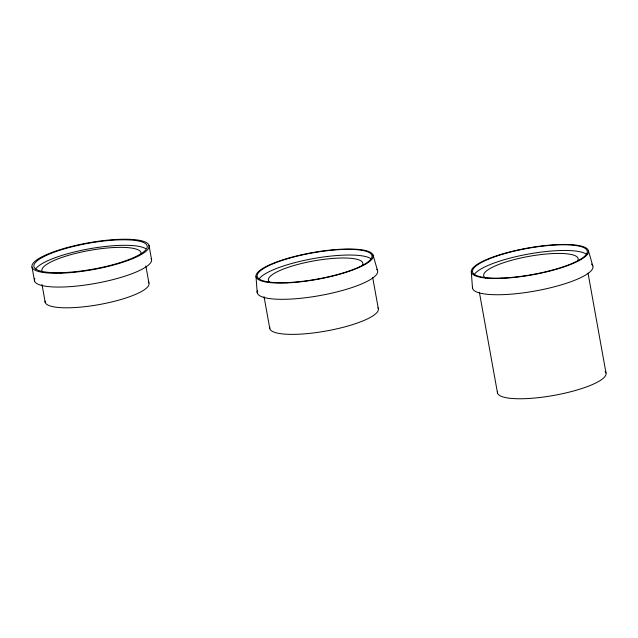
<?xml version="1.0" encoding="UTF-8"?>
<svg xmlns="http://www.w3.org/2000/svg" width="638" height="638" viewBox="0 0 638 638"><rect width="100%" height="100%" fill="white"/><g stroke="black" fill="none" stroke-linecap="round" stroke-linejoin="round"><path stroke-width="0.96" d="M588.316 250.415L592.798 265.871M373.023 254.985L377.505 270.44M588.021 273.064L605.988 372.935M479.361 292.188L497.512 393.032M372.72 277.57L378.286 308.537M264.06 296.702L269.81 328.634M149.013 245.415L151.493 259.211M145.871 266.014L148.933 283.017M41.988 284.468L45.218 302.412M32.02 267.091L34.5 280.887M471.299 271.892L472.487 287.953M256.005 276.461L257.194 292.523M151.142 258.406A59.509 13.589 -10.2 0 1 93.052 283.83A59.509 13.589 -10.2 0 1 34.835 278.232M35.632 269.005A57.58 13.151 -10.2 0 1 87.892 249.067A57.58 13.151 -10.2 0 1 145.703 248.613M42.77 272.266A50.378 11.508 -10.2 0 1 88.347 250.654A50.378 11.508 -10.2 0 1 141.038 254.06M148.263 281.86A52.779 12.05 -10.2 0 1 100.764 304.286A52.779 12.05 -10.2 0 1 45.115 301.144M591.466 264.068A61.184 13.972 -10.2 0 1 537.571 290.553A61.184 13.972 -10.2 0 1 472.583 286.566M474.082 274.866A58.305 13.318 -10.2 0 1 528.75 254.012A58.305 13.318 -10.2 0 1 586.944 254.65M485.693 278.088A47.978 10.958 -10.2 0 1 528.838 256.388A47.978 10.958 -10.2 0 1 577.159 261.572M605.127 371.483A55.179 12.601 -10.2 0 1 555.212 395.161A55.179 12.601 -10.2 0 1 497.504 391.429M376.755 269.212A61.184 13.972 -10.2 0 1 319.367 295.657A61.184 13.972 -10.2 0 1 257.545 290.41M258.789 279.428A58.305 13.318 -10.2 0 1 313.457 258.573A58.305 13.318 -10.2 0 1 371.659 259.219M269.627 282.108A47.978 10.958 -10.2 0 1 313.545 260.958A47.978 10.958 -10.2 0 1 362.384 265.36M377.967 307.795A55.179 12.601 -10.2 0 1 325.803 331.074A55.179 12.601 -10.2 0 1 269.802 327.031M61.256 273.192A59.509 13.589 -10.2 0 0 149.132 246.26A59.509 13.589 -10.2 0 0 61.16 249.314A59.509 13.589 -10.2 0 0 61.256 273.192M61.439 272.665A57.58 13.151 -10.2 0 0 147.226 246.794A57.58 13.151 -10.2 0 0 62.891 249.306A57.58 13.151 -10.2 0 0 61.439 272.665M502.226 278.343A59.509 13.589 -10.2 0 0 588.475 251.053A59.509 13.589 -10.2 0 0 498.964 255.017A59.509 13.589 -10.2 0 0 502.226 278.343M501.739 278.048A58.305 13.318 -10.2 0 0 587.319 251.539A58.305 13.318 -10.2 0 0 500.607 254.833A58.305 13.318 -10.2 0 0 501.739 278.048M286.933 282.913A59.509 13.589 -10.2 0 0 373.182 255.623A59.509 13.589 -10.2 0 0 283.671 259.586A59.509 13.589 -10.2 0 0 286.933 282.913M286.446 282.618A58.305 13.318 -10.2 0 0 372.026 256.109A58.305 13.318 -10.2 0 0 285.314 259.395A58.305 13.318 -10.2 0 0 286.446 282.618"/></g></svg>
